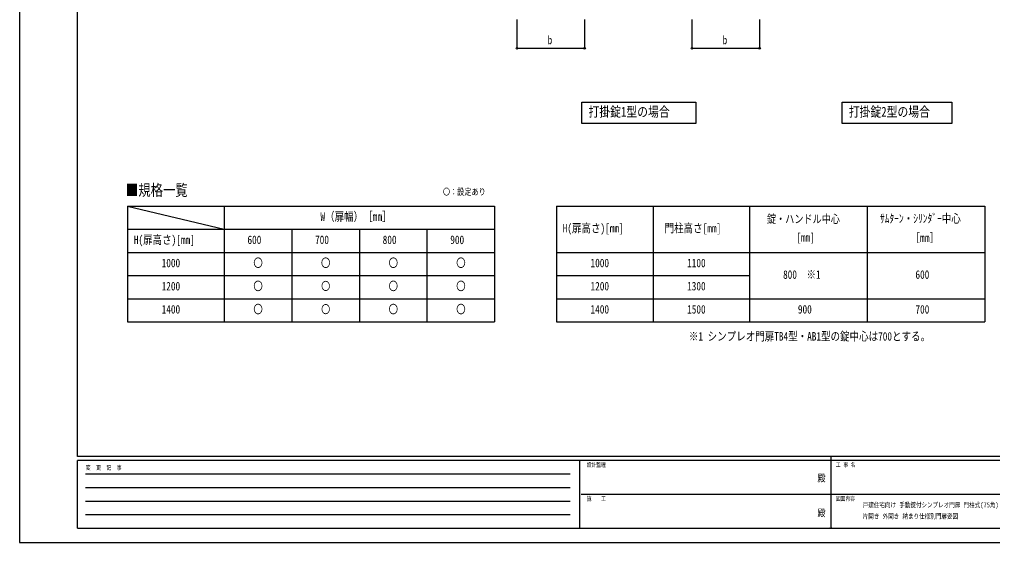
# Model space of a CAD drawing. Units: millimetres, scale not verified. Extents: x -4205 to 4205, y -2970 to 2970.
# Drawn here: x -4205 to 832, y -2970 to -261 of the extents above; entities that cross this region are included whole.
import ezdxf
from ezdxf.enums import TextEntityAlignment as Align

# ---------------------------------------------------------------- set-up
doc = ezdxf.new("R2010")
doc.units = ezdxf.units.MM
doc.header["$LTSCALE"] = 12
doc.header["$PDMODE"] = 32
doc.header["$PDSIZE"] = 6
for name, color, linetype in [('0-2_USER1', 3, 'Continuous'), ('0-5_YKK_D', 6, 'Continuous'), ('0-6_YKK_ZWAK', 7, 'Continuous')]:
    doc.layers.add(name, color=color, linetype=linetype)
doc.styles.add('ＭＳ ゴシック', font='')
doc.styles.get('ＭＳ ゴシック').set_extended_font_data('MS Gothic')

msp = doc.modelspace()

# ---------------------------------------------------------------- linework, layer by layer
at = {"layer": '0-2_USER1'}
for p, q in [((-3645.32, -1227.5), (-3145.32, -1347.5)), ((-3645.32, -1227.5), (-1745.32, -1227.5)), ((-3645.32, -1227.5), (-3645.32, -1827.5)), ((-3145.32, -1227.5), (-3145.32, -1827.5)), ((-1745.32, -1227.5), (-1745.32, -1827.5)), ((-1425.02, -1227.5), (791.93, -1227.5)), ((-1425.02, -1227.5), (-1425.02, -1827.5)), ((-925.02, -1227.5), (-925.02, -1827.5)), ((-425.02, -1227.5), (-425.02, -1827.5)), ((183.46, -1227.5), (183.46, -1827.5)), ((791.93, -1227.5), (791.93, -1827.5)), ((-3645.32, -1347.5), (-1745.32, -1347.5)), ((-2795.32, -1347.5), (-2795.32, -1827.5)), ((-2445.32, -1347.5), (-2445.32, -1827.5)), ((-2095.32, -1347.5), (-2095.32, -1827.5)), ((-3645.32, -1467.5), (-1745.32, -1467.5)), ((-1425.02, -1467.5), (791.93, -1467.5)), ((-3645.32, -1587.5), (-1745.32, -1587.5)), ((-1425.02, -1587.5), (-425.02, -1587.5)), ((-3645.32, -1707.5), (-1745.32, -1707.5)), ((-1425.02, -1707.5), (791.93, -1707.5)), ((-3645.32, -1827.5), (-1745.32, -1827.5)), ((-1425.02, -1827.5), (791.93, -1827.5))]:
    msp.add_line(p, q, dxfattribs=at)
for points in [[(-1293.07, -800.24), (-1293.07, -690.24), (-704.08, -690.24), (-704.08, -800.24)], [(54.29, -800.24), (54.29, -690.24), (622.29, -690.24), (622.29, -800.24)]]:
    msp.add_lwpolyline(points, close=True, dxfattribs=at)
at = {"layer": '0-5_YKK_D'}
for p, q in [((-1629.81, -261.82), (-1629.81, -411.82)), ((-1279.81, -261.82), (-1279.81, -411.82)), ((-723.81, -261.82), (-723.81, -411.82)), ((-373.81, -261.82), (-373.81, -411.82)), ((-1629.81, -410.82), (-1279.81, -410.82)), ((-723.81, -410.82), (-373.81, -410.82))]:
    msp.add_line(p, q, dxfattribs=at)
for centre in [(-1629.81, -410.82), (-1279.81, -410.82), (-723.81, -410.82), (-373.81, -410.82)]:
    msp.add_circle(centre, 4.25, dxfattribs=at)
at = {"layer": '0-6_YKK_ZWAK'}
for p, q in [((-3904.98, -2525), (-3904.98, 2775)), ((3895.02, -2525), (-3904.98, -2525)), ((-1304.98, -2545), (-3904.98, -2545)), ((-3904.98, -2895), (-3904.98, -2545)), ((-1304.98, -2545), (-1304.98, -2895)), ((-4.98, -2545), (-1304.98, -2545)), ((-4.98, -2525), (-4.98, -2895)), ((1295.02, -2545), (-4.98, -2545)), ((-3862.48, -2615), (-1354.98, -2615)), ((-3862.48, -2685), (-1354.98, -2685)), ((-1297.48, -2720), (-4.98, -2720)), ((-4.98, -2720), (1295.02, -2720)), ((-3862.48, -2755), (-1354.98, -2755)), ((-3862.48, -2825), (-1354.98, -2825)), ((-3904.98, -2895), (-1304.98, -2895)), ((-1304.98, -2895), (-4.98, -2895)), ((-4.98, -2895), (1295.02, -2895))]:
    msp.add_line(p, q, dxfattribs=at)
msp.add_lwpolyline([(-4205, -2970), (4205, -2970), (4205, 2970), (-4205, 2970)], close=True, dxfattribs=at)
msp.add_point((-4.98, -2895), dxfattribs=at)

# ---------------------------------------------------------------- texts
at = {"layer": '0-2_USER1', "style": 'ＭＳ ゴシック', "width": 0.8}
for s, height, p in [('打掛錠1型の場合', 51.32, (-1259.07, -780.24)), ('打掛錠2型の場合', 51.32, (88.29, -780.24)), ('■規格一覧', 58.65, (-3653.85, -1191.92)), ('〇：設定あり', 32.99, (-2012.86, -1180.17)), ('W（扉幅）［㎜］', 43.99, (-2646.92, -1317.5)), ('錠・ハンドル中心', 42.15, (-335.4, -1328.34)), ('ｻﾑﾀｰﾝ・ｼﾘﾝﾀﾞｰ中心', 43.99, (249.29, -1327.5)), ('H(扉高さ)[mm]', 43.99, (-1392.62, -1377.5)), ('門柱高さ[mm]', 43.99, (-865.42, -1377.5)), ('H(扉高さ)[mm]', 43.99, (-3612.92, -1437.5)), ('600', 43.99, (-3024.72, -1437.5)), ('700', 43.99, (-2674.72, -1437.5)), ('800', 43.99, (-2324.72, -1437.5)), ('900', 43.99, (-1974.72, -1437.5)), ('[㎜]', 42.15, (-182.1, -1424.15)), ('［㎜］', 43.99, (407.69, -1427.5)), ('1000', 43.99, (-3468.92, -1557.5)), ('〇', 43.99, (-2994.32, -1557.5)), ('〇', 43.99, (-2644.32, -1557.5)), ('〇', 43.99, (-2294.32, -1557.5)), ('〇', 43.99, (-1944.32, -1557.5)), ('1000', 43.99, (-1248.62, -1557.5)), ('1100', 43.99, (-748.62, -1557.5)), ('800\u3000※1', 43.99, (-251.98, -1617.5)), ('600', 43.99, (433.29, -1617.5)), ('1200', 43.99, (-3468.92, -1677.5)), ('〇', 43.99, (-2994.32, -1677.5)), ('〇', 42.15, (-2643.31, -1676.24)), ('〇', 43.99, (-2294.32, -1677.5)), ('〇', 43.99, (-1944.32, -1677.5)), ('1200', 43.99, (-1248.62, -1677.5)), ('1300', 43.99, (-748.62, -1677.5)), ('1400', 43.99, (-3468.92, -1797.5)), ('〇', 43.99, (-2994.32, -1797.5)), ('〇', 42.15, (-2643.31, -1796.24)), ('〇', 43.99, (-2294.32, -1797.5)), ('〇', 43.99, (-1944.32, -1797.5)), ('1400', 43.99, (-1248.62, -1797.5)), ('1500', 43.99, (-748.62, -1797.5)), ('900', 43.99, (-175.18, -1797.5)), ('700', 43.99, (433.29, -1797.5)), ('※1 シンプレオ門扉TB4型・AB1型の錠中心は700とする。', 43.99, (-739.73, -1937.5)), ('戸建住宅向け 手動錠付シンプレオ門扉 門柱式(75角)', 25.66, (160.31, -2795.72)), ('片開き 外開き 納まり仕様別門扉姿図', 25.66, (160.31, -2854.06))]:
    msp.add_text(s, height=height, dxfattribs=at).set_placement(p, align=Align.BOTTOM_LEFT)
at = {"layer": '0-5_YKK_D', "style": 'ＭＳ ゴシック', "width": 0.8}
for p in [(-1470.81, -402.82), (-564.81, -402.82)]:
    msp.add_text('b', height=43.99, dxfattribs=at).set_placement(p, align=Align.BOTTOM_LEFT)
at = {"layer": '0-6_YKK_ZWAK', "style": 'ＭＳ ゴシック', "width": 0.8}
for s, height, p in [('変  更  記  事', 21.99, (-3861.31, -2600)), ('設計監理', 21.99, (-1268.31, -2585)), ('工 事 名', 21.99, (21.27, -2585)), ('殿', 36.66, (-73.67, -2665.83)), ('施\u3000\u3000工', 21.99, (-1268.31, -2760)), ('図面内容', 21.99, (21.27, -2760)), ('殿', 36.66, (-73.67, -2845.83))]:
    msp.add_text(s, height=height, dxfattribs=at).set_placement(p, align=Align.BOTTOM_LEFT)

doc.saveas('drawing.dxf')
